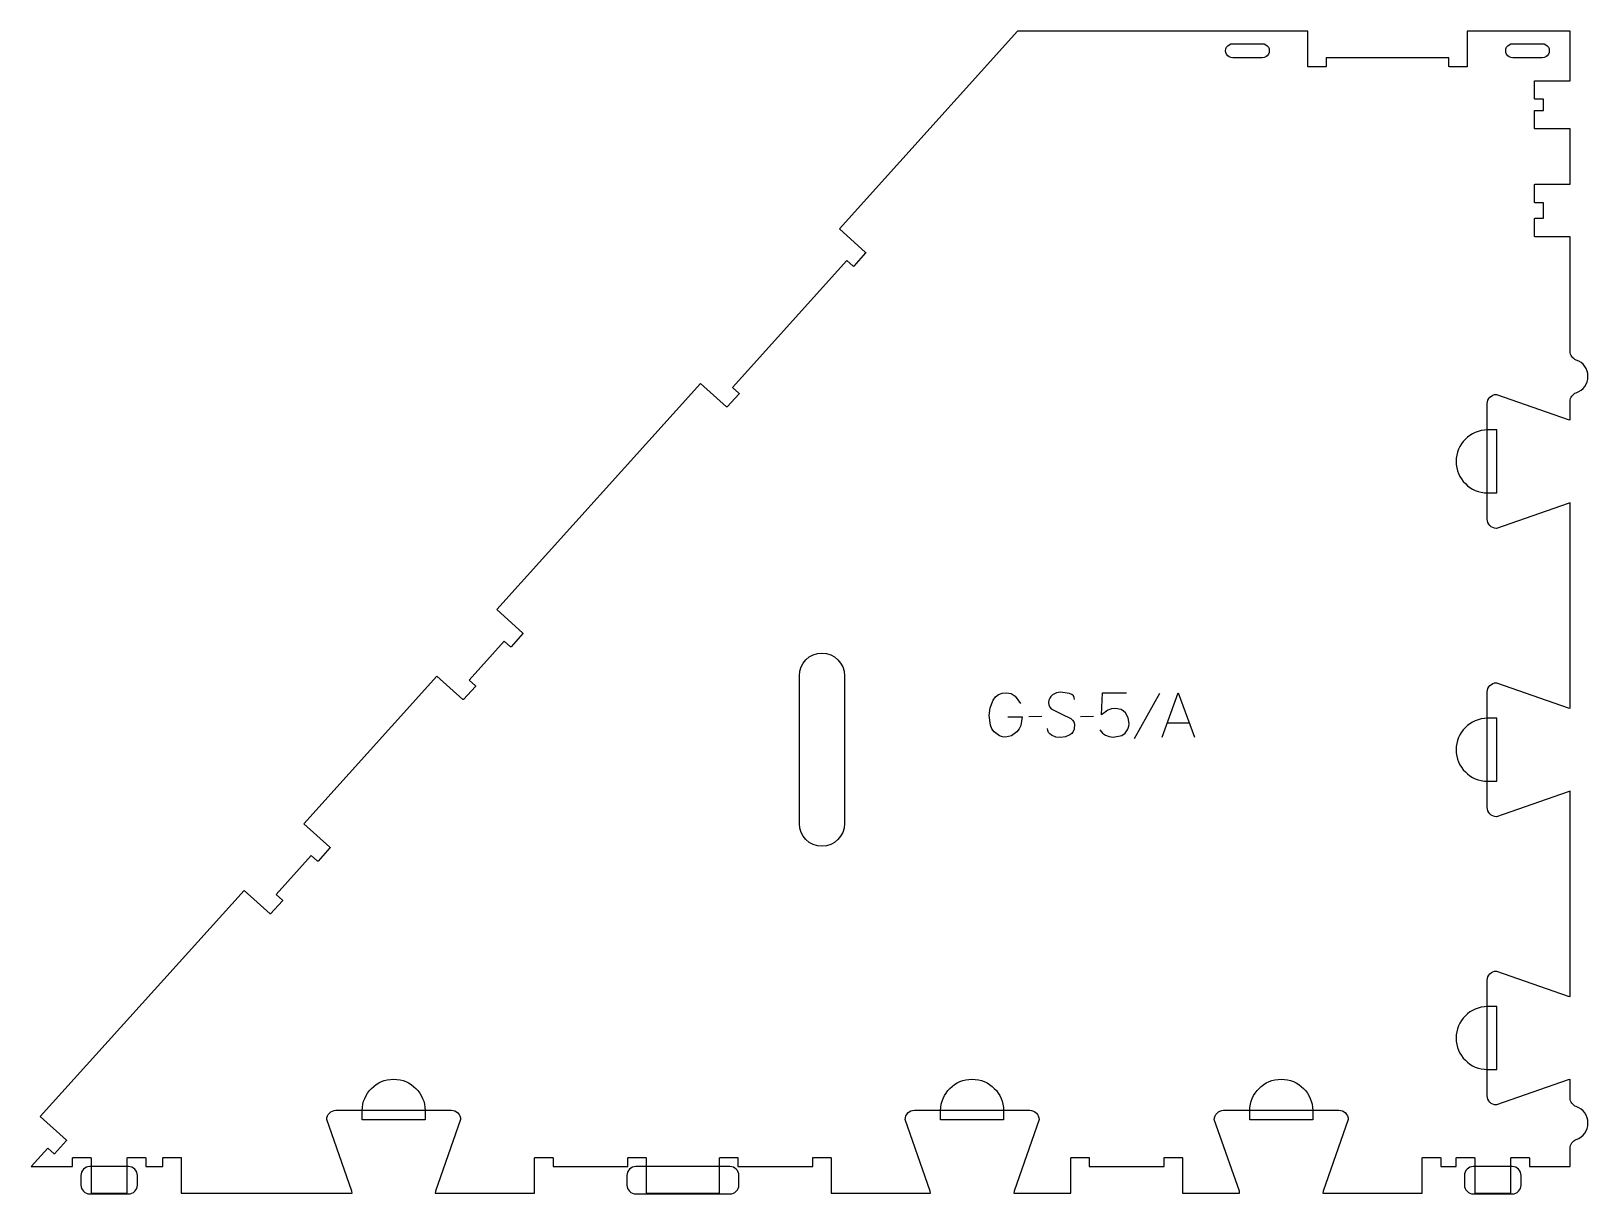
# Model space of a CAD drawing. Header units: millimetres. Extents: x -645 to 407, y -339 to 447.
import ezdxf

# ---------------------------------------------------------------- set-up
doc = ezdxf.new("R2010")
doc.units = ezdxf.units.MM
for name, color, linetype, true_color in [('1_ANYTOOL_1MMDEEP_LABELS_S', 2, 'Continuous', 0xffff00), ('3_ANYTOOL_CUTTHROUGH_INSID', 4, 'Continuous', 0x00ffff), ('4_ANYTOOL_CUTTHROUGH_OUTSI', 5, 'Continuous', 0x0000ff), ('5_ANYTOOL_HALF_MILL_9MM_IN', 3, 'Continuous', 0x00ff00)]:
    doc.layers.add(name, color=color, linetype=linetype, true_color=true_color)

msp = doc.modelspace()

# ---------------------------------------------------------------- linework, layer by layer
at = {"layer": '1_ANYTOOL_1MMDEEP_LABELS_S'}
for p, q in [((117.4, -0.5), (100.2, -31.2)), ((37.7, -16.1), (28.9, -16.2)), ((72.7, -16.1), (63.9, -16.2)), ((122.6, -20.4), (137.5, -20.4))]:
    msp.add_line(p, q, dxfattribs=at)
for points in [[(14.8, -16.2), (24.6, -16.2), (23.5, -22.2), (22.4, -24.5), (20.8, -26.5), (17.2, -29.1), (13.2, -30), (11.1, -29.8), (9.2, -29.2), (5.6, -26.5), (4.1, -24.5), (3, -22), (2.1, -15.5), (2.8, -10.2), (4.8, -5.1), (6.4, -2.8), (8.4, -1.3), (10.9, -0.3), (13.8, 0), (17.1, -0.6), (19.7, -2.3), (23.4, -7.4)], [(59.9, -4.6), (59.7, -3.2), (59.1, -2.1), (58.1, -1.2), (56.6, -0.6), (50.5, 0.3), (47.6, -0.1), (44.9, -1.5), (43.8, -2.5), (43.1, -3.7), (42.6, -5.1), (42.4, -6.7), (42.6, -8.3), (43.1, -9.7), (44, -10.8), (51.4, -14.6), (57.5, -17.5), (58.6, -18.5), (59.4, -19.7), (59.8, -21.2), (59.6, -24.7), (58.9, -26.2), (58, -27.5), (56.7, -28.5), (53.7, -29.9), (50.5, -30.3), (47.3, -30), (44.4, -28.8), (43.2, -27.9), (42.4, -26.8), (41.9, -25.6), (41.7, -24.1)], [(77, -25.2), (78.8, -27.3), (80.9, -28.8), (83.3, -29.7), (86, -30), (91.8, -29), (94.1, -27.4), (95.9, -24.7), (96.6, -22.7), (96.8, -20.8), (96.2, -16.9), (94.4, -13.6), (93.1, -12.4), (91.5, -11.4), (87.5, -10.7), (84.8, -11), (82.5, -11.9), (78.2, -15), (78.9, 0), (95.1, 0)], [(119.1, -30), (130, 0), (141, -30)]]:
    msp.add_lwpolyline(points, dxfattribs=at)
at = {"layer": '3_ANYTOOL_CUTTHROUGH_INSID'}
for points in [[(166.8, 438.7), (186.8, 438.7, -1.000001), (186.8, 429.2), (166.8, 429.2, -1.000001)], [(356.1, 438.7), (376.1, 438.7, -1.000001), (376.1, 429.2), (356.1, 429.2, -1.000001)], [(-95.6, 11.5), (-95.6, -88.5, -1), (-126.1, -88.5), (-126.1, 11.5, -1)]]:
    msp.add_lwpolyline(points, format="xyb", close=True, dxfattribs=at)
at = {"layer": '4_ANYTOOL_CUTTHROUGH_OUTSI'}
msp.add_lwpolyline([(-428.5, -338.3), (-428.7, -336.9), (-445.6, -288.6), (-445.6, -288.5, -0.414214), (-439.4, -282.3), (-361.4, -282.3, -0.414214), (-355.1, -288.5), (-355.2, -288.6), (-372.1, -336.9), (-372.3, -338.3), (-305.1, -338.3), (-305.1, -314.5, -0.414214), (-304.9, -314.3), (-292.9, -314.3, -0.414214), (-292.6, -314.5), (-292.6, -320.3), (-242.1, -320.3), (-242.1, -314.5, -0.414214), (-241.9, -314.3), (-229.9, -314.3, -0.414214), (-229.6, -314.5), (-229.6, -338.3), (-180.1, -338.3), (-180.1, -314.5, -0.414214), (-179.9, -314.3), (-167.9, -314.3, -0.414214), (-167.6, -314.5), (-167.6, -320.3), (-117.1, -320.3), (-117.1, -314.5, -0.414214), (-116.9, -314.3), (-104.9, -314.3, -0.414214), (-104.6, -314.5), (-104.6, -338.3), (-37.4, -338.3), (-37.6, -336.9), (-54.5, -288.6), (-54.6, -288.5, -0.414214), (-48.3, -282.3), (29.7, -282.3, -0.414214), (35.9, -288.5), (35.9, -288.6), (19, -336.9), (18.8, -338.3), (57.4, -338.3), (57.4, -314.5, -0.414214), (57.6, -314.3), (69.6, -314.3, -0.414214), (69.9, -314.5), (69.9, -320.3), (120.4, -320.3), (120.4, -314.5, -0.414214), (120.6, -314.3), (132.6, -314.3, -0.414214), (132.9, -314.5), (132.9, -338.3), (171.5, -338.3), (171.3, -336.9), (154.4, -288.6), (154.4, -288.5, -0.414214), (160.6, -282.3), (238.6, -282.3, -0.414214), (244.9, -288.5), (244.8, -288.6), (227.9, -336.9), (227.7, -338.3), (272.1, -338.3), (294.9, -338.3), (294.9, -314.5, -0.414214), (295.1, -314.3), (307.1, -314.3, -0.414214), (307.4, -314.5), (307.4, -320.3), (317.9, -320.3), (317.9, -314.5, -0.414214), (318.1, -314.3), (330.1, -314.3, -0.414214), (330.4, -314.5), (330.4, -338.3), (354.9, -338.3), (354.9, -314.5, -0.414214), (355.1, -314.3), (367.1, -314.3, -0.414214), (367.4, -314.5), (367.4, -320.3), (394.9, -320.3), (394.9, -307.9, -0.317837), (399.1, -302, 0.707107), (399.1, -279.8, -0.317837), (394.9, -273.9), (394.9, -261.5), (393.5, -261.8), (345.2, -278.7), (345.1, -278.7, -0.414214), (338.9, -272.4), (338.9, -194.4, -0.414214), (345.1, -188.2), (345.2, -188.2), (393.5, -205.1), (394.9, -205.3), (394.9, -66.6), (393.5, -66.9), (345.2, -83.8), (345.1, -83.8, -0.414214), (338.9, -77.5), (338.9, 0.5, -0.414214), (345.1, 6.7), (345.2, 6.7), (393.5, -10.2), (394.9, -10.4), (394.9, 128.3), (393.5, 128), (345.2, 111.1), (345.1, 111.1, -0.414214), (338.9, 117.4), (338.9, 195.4, -0.414214), (345.1, 201.6), (345.2, 201.6), (393.5, 184.7), (394.9, 184.5), (394.9, 196.9, -0.317837), (399.1, 202.8, 0.707107), (399.1, 224.9, -0.317837), (394.9, 230.8), (394.9, 308.2), (371.1, 308.2, -0.414214), (370.9, 308.5), (370.9, 320.5, -0.414214), (371.1, 320.7), (376.9, 320.7), (376.9, 331.2), (371.1, 331.2, -0.414214), (370.9, 331.5), (370.9, 343.5, -0.414214), (371.1, 343.7), (394.9, 343.7), (394.9, 381.1), (371.1, 381.1, -0.414214), (370.9, 381.4), (370.9, 393.4, -0.414214), (371.1, 393.6), (376.9, 393.6), (376.9, 401.2), (371.1, 401.2, -0.414214), (370.9, 401.5), (370.9, 413.5, -0.414214), (371.1, 413.7), (394.9, 413.7), (394.9, 447.2), (325.4, 447.2), (325.4, 423.5, -0.414214), (325.2, 423.2), (313.2, 423.2, -0.414214), (312.9, 423.5), (312.9, 429.2), (230.1, 429.2), (230.1, 423.5, -0.414214), (229.8, 423.2), (217.8, 423.2, -0.414214), (217.6, 423.5), (217.6, 447.2), (21.4, 447.2), (-99, 313.5), (-81.3, 297.6, -0.414214), (-81.3, 297.3), (-89.3, 288.3, -0.414214), (-89.7, 288.3), (-94, 292.2), (-171.2, 206.3), (-167, 202.5, -0.414214), (-166.9, 202.1), (-175, 193.2, -0.414214), (-175.3, 193.2), (-193, 209.1), (-330.6, 56.2), (-313, 40.3, -0.414214), (-313, 40), (-321, 31, -0.414214), (-321.4, 31), (-325.6, 34.9), (-349.4, 8.5), (-345.1, 4.6, -0.414214), (-345.1, 4.3), (-353.1, -4.6, -0.414214), (-353.5, -4.6), (-371.1, 11.2), (-461.1, -88.6), (-443.4, -104.5, -0.414214), (-443.4, -104.9), (-451.4, -113.8, -0.414214), (-451.8, -113.8), (-456.1, -110), (-479.8, -136.4), (-475.5, -140.2, -0.414214), (-475.5, -140.6), (-483.5, -149.5, -0.414214), (-483.9, -149.5), (-501.5, -133.6), (-639.2, -286.5), (-621.6, -302.4, -0.414214), (-621.5, -302.7), (-629.6, -311.7, -0.414214), (-629.9, -311.7), (-634.2, -307.8), (-645.4, -320.3), (-617.4, -320.3), (-617.4, -314.5, -0.414214), (-617.2, -314.3), (-605.2, -314.3, -0.414214), (-604.9, -314.5), (-604.9, -338.3), (-580.4, -338.3), (-580.4, -314.5, -0.414212), (-580.2, -314.3), (-568.2, -314.3, -0.414215), (-567.9, -314.5), (-567.9, -320.3), (-556.4, -320.3), (-556.4, -314.5, -0.414214), (-556.1, -314.3), (-544.1, -314.3, -0.414214), (-543.9, -314.5), (-543.9, -338.3)], format="xyb", close=True, dxfattribs=at)
at = {"layer": '5_ANYTOOL_HALF_MILL_9MM_IN'}
for points in [[(339.1, 177.6, 1), (339.1, 135.1), (345.4, 135.1), (345.4, 177.6)], [(339.1, -17.3, 1), (339.1, -59.8), (345.4, -59.8), (345.4, -17.3)], [(339.1, -212.2, 1), (339.1, -254.7), (345.4, -254.7), (345.4, -212.2)], [(-421.6, -282.5, -1), (-379.1, -282.5), (-379.1, -288.8), (-421.6, -288.8)], [(-30.6, -282.5, -1), (11.9, -282.5), (11.9, -288.8), (-30.6, -288.8)], [(178.4, -282.5, -1), (220.9, -282.5), (220.9, -288.8), (178.4, -288.8)], [(-605.8, -320.3, 0.414214), (-611.8, -326.3), (-611.8, -332.8, 0.414214), (-605.8, -338.8), (-579.6, -338.8, 0.414214), (-573.6, -332.8), (-573.6, -326.3, 0.414214), (-579.6, -320.3)], [(-236.7, -320.3, 0.414214), (-242.7, -326.3), (-242.7, -332.8, 0.414214), (-236.7, -338.8), (-173, -338.8, 0.414214), (-167, -332.8), (-167, -326.3, 0.414214), (-173, -320.3)], [(329.5, -320.3, 0.414214), (323.5, -326.3), (323.5, -332.8, 0.414214), (329.5, -338.8), (355.8, -338.8, 0.414214), (361.8, -332.8), (361.8, -326.3, 0.414214), (355.8, -320.3)]]:
    msp.add_lwpolyline(points, format="xyb", close=True, dxfattribs=at)

doc.saveas('drawing.dxf')
